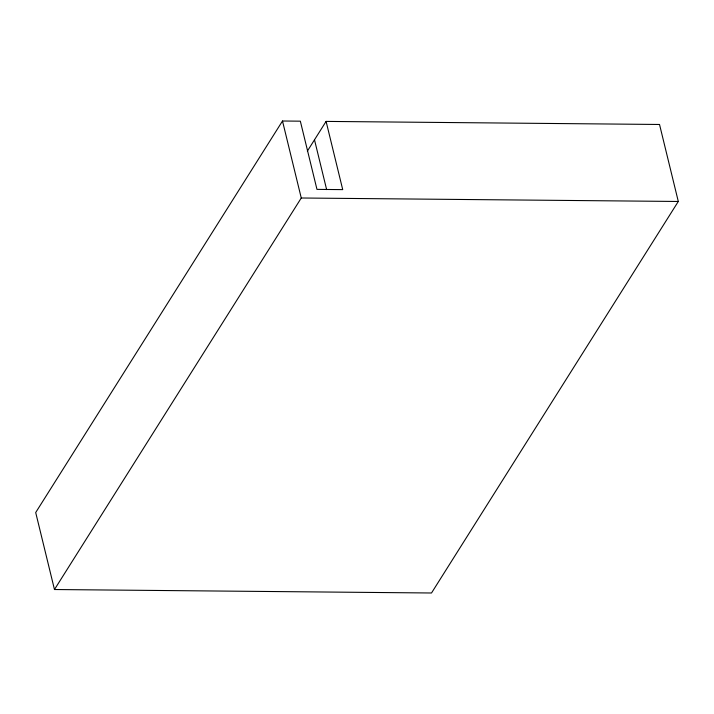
<?xml version="1.0" encoding="UTF-8"?>
<svg xmlns="http://www.w3.org/2000/svg" width="714" height="714" viewBox="0 0 714 714"><rect width="100%" height="100%" fill="white"/><g stroke="black" fill="none" stroke-linecap="round" stroke-linejoin="round"><path stroke-width="1.07" d="M326.093 121.407L342.72 189.621L316.971 189.388L300.344 121.175L282.494 121.005L35.7 512.527L54.469 589.523L431.506 592.995L678.3 201.473L659.531 124.477L326.093 121.407L307.368 151.109M54.469 589.523L301.263 198.001L282.494 121.005M301.263 198.001L678.3 201.473M314.499 139.801L326.637 189.603"/></g></svg>
